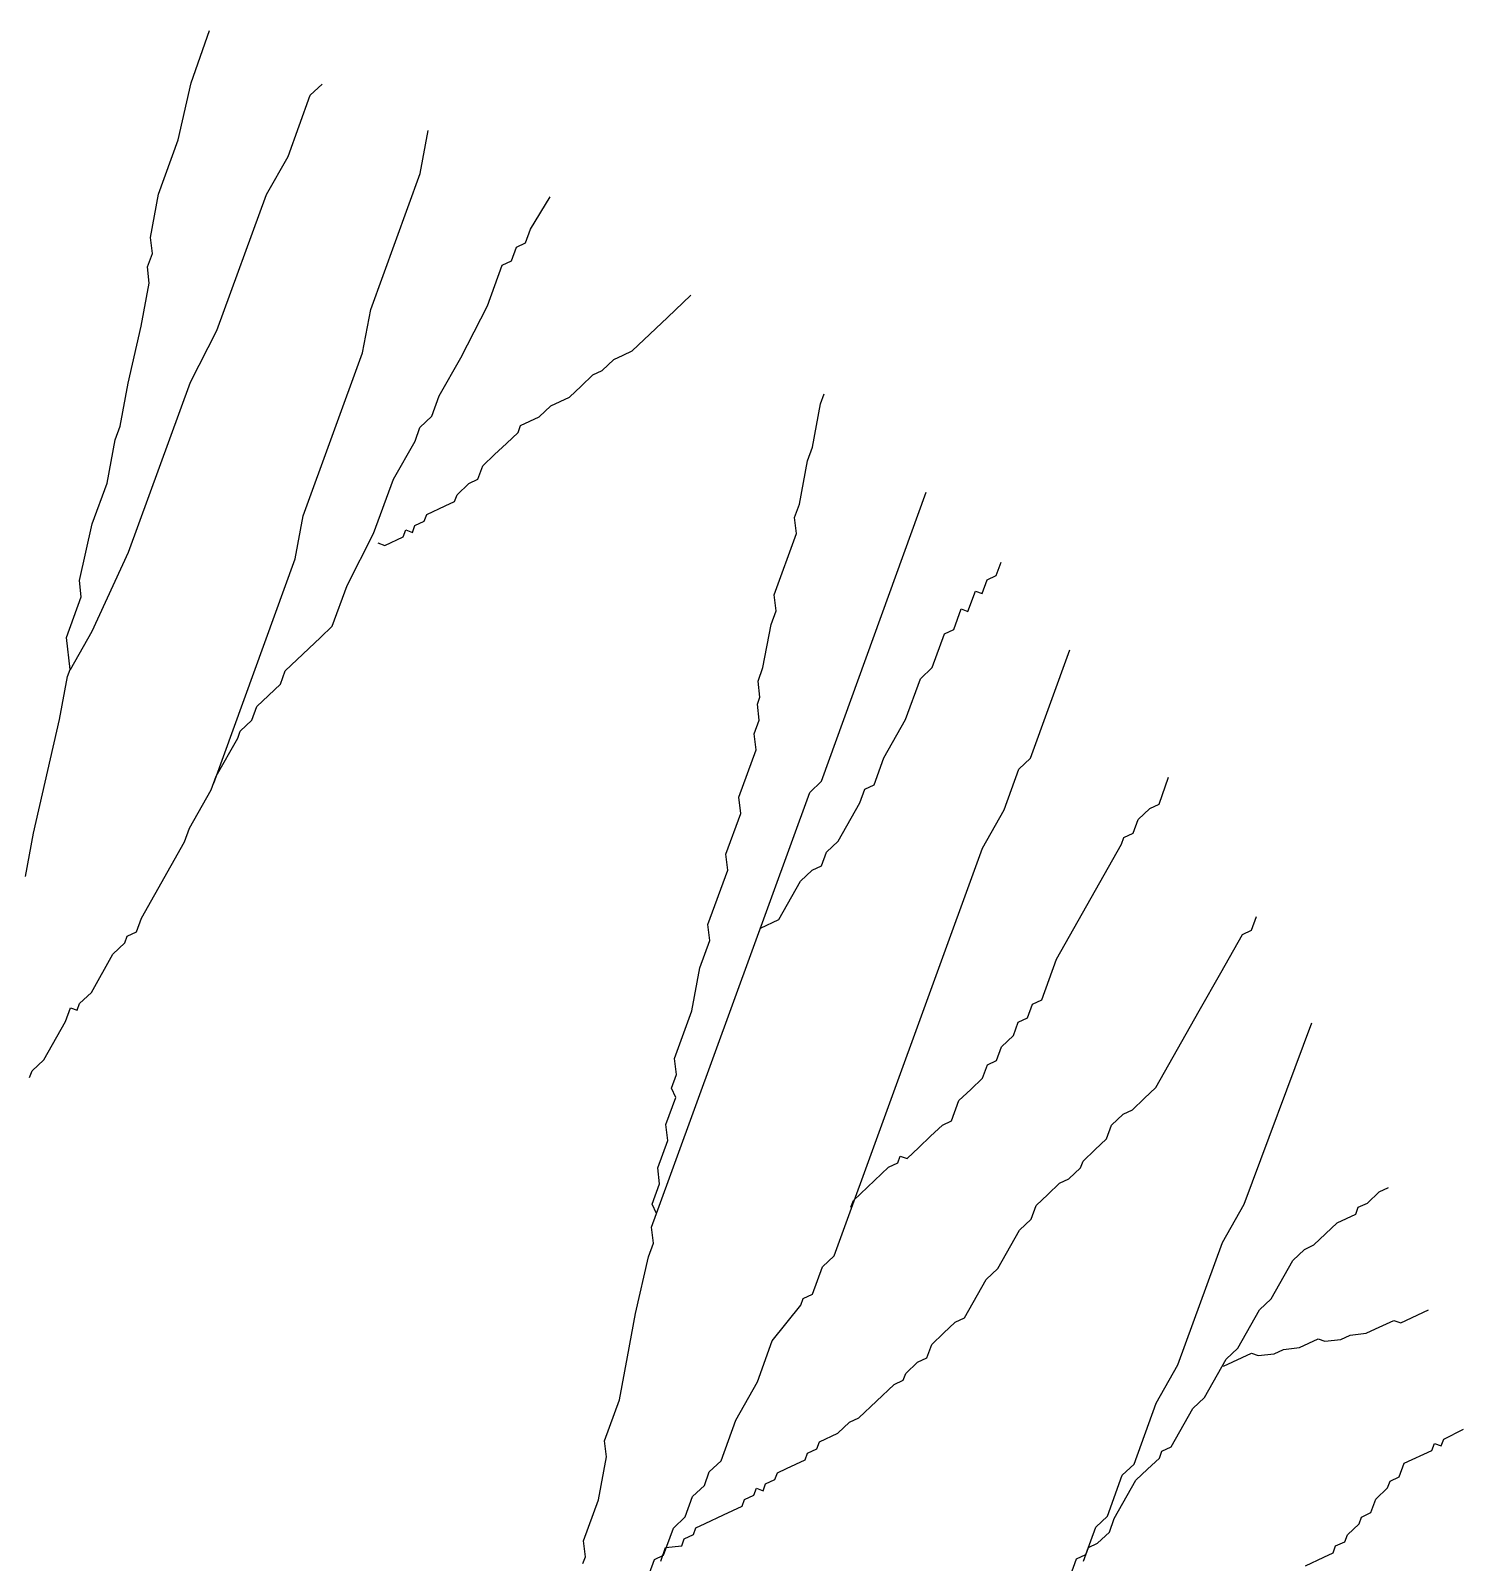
# Model space of a CAD drawing. Header units: inches. Extents: x -50945 to 250244, y -404780 to 18493.
# Drawn here: x 161448 to 161748.4, y -19690.7 to -19369.5 of the extents above; entities that cross this region are included whole.
import ezdxf

# ---------------------------------------------------------------- set-up
doc = ezdxf.new("R2010")
doc.units = ezdxf.units.IN
doc.header["$MEASUREMENT"] = 0
doc.layers.add('iGo户型优化', color=7, linetype='Continuous')
doc.layers.add('天棚材质标注', color=2, linetype='Continuous', lineweight=5)

# ---------------------------------------------------------------- blocks, each defined once
blk = doc.blocks.new('fbgb')
at = {"layer": 'iGo户型优化', "color": 1, "ltscale": 100}
for p, q in [((58550.75, -119479.26), (58554.56, -119468.28)), ((58548.02, -119491.17), (58550.75, -119479.26)), ((58575.7, -119481.82), (58578.16, -119479.49)), ((58571.04, -119494.64), (58575.7, -119481.82)), ((58598.73, -119498.27), (58600.41, -119489.21)), ((58543.88, -119502.56), (58548.02, -119491.17)), ((58566.5, -119502.67), (58571.04, -119494.64)), ((58588.36, -119526.76), (58598.73, -119498.27)), ((58542.19, -119511.63), (58543.88, -119502.56)), ((58556.13, -119531.16), (58566.5, -119502.67)), ((58621.89, -119509.92), (58625.98, -119503.15)), ((58620.85, -119512.77), (58621.89, -119509.92)), ((58542.58, -119515), (58542.19, -119511.63)), ((58618.91, -119513.68), (58620.85, -119512.77)), ((58541.54, -119517.84), (58542.58, -119515)), ((58617.87, -119516.53), (58618.91, -119513.68)), ((58541.93, -119521.21), (58541.54, -119517.84)), ((58612.82, -119525.98), (58615.93, -119517.43)), ((58615.93, -119517.43), (58617.87, -119516.53)), ((58540.24, -119530.27), (58541.93, -119521.21)), ((58607.25, -119536.86), (58612.82, -119525.98)), ((58650.6, -119528.44), (58655.52, -119523.78)), ((58586.67, -119535.82), (58588.36, -119526.76)), ((58648.14, -119530.77), (58650.6, -119528.44)), ((58537.51, -119542.19), (58540.24, -119530.27)), ((58550.56, -119542.03), (58556.13, -119531.16)), ((58643.22, -119535.43), (58648.14, -119530.77)), ((58641.28, -119536.34), (58643.22, -119535.43)), ((58574.23, -119570), (58586.67, -119535.82)), ((58602.71, -119544.88), (58607.25, -119536.86)), ((58636.88, -119539.58), (58639.34, -119537.25)), ((58639.34, -119537.25), (58641.28, -119536.34)), ((58537.6, -119577.64), (58550.56, -119542.03)), ((58632.48, -119542.81), (58634.94, -119540.48)), ((58634.94, -119540.48), (58636.88, -119539.58)), ((58535.83, -119551.25), (58537.51, -119542.19)), ((58601.16, -119549.16), (58602.71, -119544.88)), ((58626.14, -119546.96), (58630.02, -119545.14)), ((58630.02, -119545.14), (58632.48, -119542.81)), ((58682.69, -119546.57), (58683.46, -119544.43)), ((58623.68, -119549.29), (58626.14, -119546.96)), ((58681, -119555.63), (58682.69, -119546.57)), ((58534.79, -119554.1), (58535.83, -119551.25)), ((58597.66, -119554.34), (58598.7, -119551.49)), ((58598.7, -119551.49), (58601.16, -119549.16)), ((58619.27, -119552.52), (58619.79, -119551.1)), ((58619.79, -119551.1), (58623.68, -119549.29)), ((58533.1, -119563.16), (58534.79, -119554.1)), ((58593.13, -119562.36), (58597.66, -119554.34)), ((58614.35, -119557.19), (58616.81, -119554.85)), ((58616.81, -119554.85), (58619.27, -119552.52)), ((58611.89, -119559.52), (58614.35, -119557.19)), ((58679.96, -119558.48), (58681, -119555.63)), ((58610.86, -119562.36), (58611.89, -119559.52)), ((58678.27, -119567.55), (58679.96, -119558.48)), ((58529.99, -119571.71), (58533.1, -119563.16)), ((58588.98, -119573.76), (58593.13, -119562.36)), ((58606.46, -119565.6), (58608.92, -119563.27)), ((58608.92, -119563.27), (58610.86, -119562.36)), ((58604, -119567.93), (58605.94, -119567.03)), ((58605.94, -119567.03), (58606.46, -119565.6)), ((58677.24, -119570.4), (58678.27, -119567.55)), ((58682.9, -119625.69), (58704.87, -119565.05)), ((58572.54, -119579.07), (58574.23, -119570)), ((58599.59, -119571.17), (58600.11, -119569.74)), ((58600.11, -119569.74), (58604, -119567.93)), ((58677.62, -119573.76), (58677.24, -119570.4)), ((58527.27, -119583.62), (58529.99, -119571.71)), ((58583.41, -119584.63), (58588.98, -119573.76)), ((58595.19, -119574.41), (58595.71, -119572.98)), ((58595.71, -119572.98), (58597.13, -119573.5)), ((58597.13, -119573.5), (58597.65, -119572.08)), ((58597.65, -119572.08), (58599.59, -119571.17)), ((58672.96, -119586.58), (58677.62, -119573.76)), ((58589.89, -119575.7), (58591.31, -119576.22)), ((58591.31, -119576.22), (58595.19, -119574.41)), ((58529.96, -119594.21), (58537.6, -119577.64)), ((58555.44, -119626.07), (58572.54, -119579.07)), ((58719.55, -119582.57), (58720.58, -119579.72)), ((58527.65, -119586.99), (58527.27, -119583.62)), ((58716.57, -119586.32), (58717.61, -119583.48)), ((58717.61, -119583.48), (58719.55, -119582.57)), ((58524.54, -119595.53), (58527.65, -119586.99)), ((58580.3, -119593.18), (58583.41, -119584.63)), ((58673.35, -119589.95), (58672.96, -119586.58)), ((58713.59, -119590.08), (58715.15, -119585.81)), ((58715.15, -119585.81), (58716.57, -119586.32)), ((58672.31, -119592.8), (58673.35, -119589.95)), ((58710.61, -119593.83), (58712.17, -119589.56)), ((58712.17, -119589.56), (58713.59, -119590.08)), ((58577.84, -119595.51), (58580.3, -119593.18)), ((58670.62, -119601.86), (58672.31, -119592.8)), ((58525.32, -119602.27), (58524.54, -119595.53)), ((58525.43, -119602.24), (58529.96, -119594.21)), ((58575.38, -119597.84), (58577.84, -119595.51)), ((58706.08, -119601.86), (58708.67, -119594.74)), ((58708.67, -119594.74), (58710.61, -119593.83)), ((58570.46, -119602.5), (58575.38, -119597.84)), ((58726.74, -119620.83), (58734.95, -119598.1)), ((58524.8, -119603.69), (58525.32, -119602.27)), ((58569.42, -119605.35), (58570.46, -119602.5)), ((58669.58, -119604.71), (58670.62, -119601.86)), ((58703.62, -119604.19), (58706.08, -119601.86)), ((58523.11, -119612.76), (58524.8, -119603.69)), ((58566.96, -119607.68), (58569.42, -119605.35)), ((58669.97, -119608.08), (58669.58, -119604.71)), ((58700.51, -119612.74), (58703.62, -119604.19)), ((58564.5, -119610.01), (58566.96, -119607.68)), ((58669.45, -119609.5), (58669.97, -119608.08)), ((58669.84, -119612.87), (58669.45, -119609.5)), ((58563.47, -119612.86), (58564.5, -119610.01)), ((58517.66, -119636.58), (58523.11, -119612.76)), ((58560.49, -119616.62), (58561.01, -119615.19)), ((58561.01, -119615.19), (58563.47, -119612.86)), ((58668.8, -119615.71), (58669.84, -119612.87)), ((58669.19, -119619.08), (58668.8, -119615.71)), ((58695.97, -119620.77), (58700.51, -119612.74)), ((58555.95, -119624.64), (58560.49, -119616.62)), ((58665.56, -119629.05), (58669.19, -119619.08)), ((58693.9, -119626.46), (58695.97, -119620.77)), ((58724.28, -119623.16), (58726.74, -119620.83)), ((58554.92, -119627.49), (58555.95, -119624.64)), ((58721.17, -119631.71), (58724.28, -119623.16)), ((58753.68, -119630.48), (58755.63, -119624.85)), ((58550.38, -119635.52), (58554.92, -119627.49)), ((58648.3, -119716.32), (58680.44, -119628.02)), ((58680.44, -119628.02), (58682.9, -119625.69)), ((58690.92, -119630.22), (58691.96, -119627.37)), ((58691.96, -119627.37), (58693.9, -119626.46)), ((58665.95, -119632.42), (58665.56, -119629.05)), ((58686.39, -119638.25), (58690.92, -119630.22)), ((58716.63, -119639.73), (58721.17, -119631.71)), ((58749.28, -119633.72), (58751.74, -119631.39)), ((58751.74, -119631.39), (58753.68, -119630.48)), ((58662.84, -119640.96), (58665.95, -119632.42)), ((58748.25, -119636.57), (58749.28, -119633.72)), ((58515.98, -119645.64), (58517.66, -119636.58)), ((58540.28, -119654.42), (58549.35, -119638.37)), ((58549.35, -119638.37), (58550.38, -119635.52)), ((58683.93, -119640.58), (58686.39, -119638.25)), ((58745.79, -119638.9), (58746.3, -119637.47)), ((58746.3, -119637.47), (58748.25, -119636.57)), ((58663.22, -119644.33), (58662.84, -119640.96)), ((58682.89, -119643.43), (58683.93, -119640.58)), ((58685.53, -119725.19), (58716.63, -119639.73)), ((58741.25, -119646.92), (58745.79, -119638.9)), ((58659.07, -119655.72), (58663.22, -119644.33)), ((58678.49, -119646.66), (58680.95, -119644.33)), ((58680.95, -119644.33), (58682.89, -119643.43)), ((58673.96, -119654.69), (58678.49, -119646.66)), ((58732.19, -119662.98), (58741.25, -119646.92)), ((58539.24, -119657.27), (58540.28, -119654.42)), ((58773.08, -119656.9), (58774.12, -119654.05)), ((58537.3, -119658.18), (58539.24, -119657.27)), ((58659.46, -119659.09), (58659.07, -119655.72)), ((58669.56, -119657.93), (58670.07, -119656.5)), ((58670.07, -119656.5), (58673.96, -119654.69)), ((58771.14, -119657.8), (58773.08, -119656.9)), ((58534.32, -119661.93), (58536.78, -119659.6)), ((58536.78, -119659.6), (58537.3, -119658.18)), ((58657.39, -119664.79), (58659.46, -119659.09)), ((58766.61, -119665.83), (58771.14, -119657.8)), ((58529.79, -119669.96), (58534.32, -119661.93)), ((58729.08, -119671.53), (58732.19, -119662.98)), ((58655.7, -119673.85), (58657.39, -119664.79)), ((58762.07, -119673.86), (58766.61, -119665.83)), ((58527.33, -119672.29), (58529.79, -119669.96)), ((58524.35, -119676.05), (58525.39, -119673.2)), ((58525.39, -119673.2), (58526.81, -119673.72)), ((58526.81, -119673.72), (58527.33, -119672.29)), ((58726.1, -119675.28), (58727.13, -119672.43)), ((58727.13, -119672.43), (58729.08, -119671.53)), ((58519.82, -119684.08), (58524.35, -119676.05)), ((58652.07, -119683.82), (58655.7, -119673.85)), ((58723.12, -119679.03), (58724.16, -119676.19)), ((58724.16, -119676.19), (58726.1, -119675.28)), ((58753.01, -119689.91), (58762.07, -119673.86)), ((58771.5, -119714.39), (58785.72, -119676.32)), ((58720.66, -119681.37), (58723.12, -119679.03)), ((58719.62, -119684.21), (58720.66, -119681.37)), ((58516.84, -119687.83), (58517.36, -119686.41)), ((58517.36, -119686.41), (58519.82, -119684.08)), ((58652.46, -119687.19), (58652.07, -119683.82)), ((58716.64, -119687.97), (58717.68, -119685.12)), ((58717.68, -119685.12), (58719.62, -119684.21)), ((58651.42, -119690.04), (58652.46, -119687.19)), ((58714.18, -119690.3), (58716.64, -119687.97)), ((58650.25, -119697.68), (58652.33, -119691.98)), ((58652.33, -119691.98), (58651.42, -119690.04)), ((58710.17, -119696.9), (58711.72, -119692.63)), ((58711.72, -119692.63), (58714.18, -119690.3)), ((58748.09, -119694.57), (58750.55, -119692.24)), ((58750.55, -119692.24), (58753.01, -119689.91)), ((58743.68, -119697.81), (58746.14, -119695.48)), ((58746.14, -119695.48), (58748.09, -119694.57)), ((58650.64, -119701.04), (58650.25, -119697.68)), ((58705.77, -119700.14), (58708.23, -119697.81)), ((58708.23, -119697.81), (58710.17, -119696.9)), ((58742.65, -119700.66), (58743.68, -119697.81)), ((58648.56, -119706.74), (58650.64, -119701.04)), ((58700.85, -119704.8), (58703.31, -119702.47)), ((58703.31, -119702.47), (58705.77, -119700.14)), ((58740.19, -119702.99), (58742.65, -119700.66)), ((58696.96, -119706.61), (58698.9, -119705.71)), ((58698.9, -119705.71), (58699.42, -119704.28)), ((58699.42, -119704.28), (58700.85, -119704.8)), ((58737.21, -119706.75), (58737.73, -119705.32)), ((58737.73, -119705.32), (58740.19, -119702.99)), ((58648.95, -119710.11), (58648.56, -119706.74)), ((58689.58, -119713.61), (58696.96, -119706.61)), ((58734.75, -119709.08), (58737.21, -119706.75)), ((58647.4, -119714.38), (58648.95, -119710.11)), ((58730.35, -119712.31), (58732.81, -119709.98)), ((58732.81, -119709.98), (58734.75, -119709.08)), ((58797.38, -119714.13), (58799.84, -119711.8)), ((58799.84, -119711.8), (58801.78, -119710.89)), ((58648.3, -119716.32), (58647.4, -119714.38)), ((58689.06, -119715.03), (58689.58, -119713.61)), ((58726.85, -119717.49), (58727.89, -119714.64)), ((58727.89, -119714.64), (58730.35, -119712.31)), ((58766.96, -119722.41), (58771.5, -119714.39)), ((58794.92, -119716.46), (58795.44, -119715.03)), ((58795.44, -119715.03), (58797.38, -119714.13)), ((58647.26, -119719.17), (58648.3, -119716.32)), ((58724.39, -119719.82), (58726.85, -119717.49)), ((58788.58, -119720.6), (58791.04, -119718.27)), ((58791.04, -119718.27), (58794.92, -119716.46)), ((58647.65, -119722.54), (58647.26, -119719.17)), ((58719.86, -119727.85), (58724.39, -119719.82)), ((58786.12, -119722.93), (58788.58, -119720.6)), ((58646.61, -119725.39), (58647.65, -119722.54)), ((58757.63, -119748.05), (58766.96, -119722.41)), ((58781.71, -119726.17), (58784.17, -119723.84)), ((58784.17, -119723.84), (58786.12, -119722.93)), ((58643.89, -119737.3), (58646.61, -119725.39)), ((58681, -119733.22), (58683.07, -119727.52)), ((58683.07, -119727.52), (58685.53, -119725.19)), ((58717.4, -119730.18), (58719.86, -119727.85)), ((58777.18, -119734.2), (58781.71, -119726.17)), ((58712.86, -119738.21), (58717.4, -119730.18)), ((58678.54, -119735.55), (58679.05, -119734.13)), ((58679.05, -119734.13), (58681, -119733.22)), ((58774.72, -119736.53), (58777.18, -119734.2)), ((58642.2, -119746.36), (58643.89, -119737.3)), ((58672.58, -119743.06), (58678.54, -119735.55)), ((58770.19, -119744.56), (58774.72, -119736.53)), ((58804.35, -119739.25), (58810.18, -119736.53)), ((58708.46, -119741.45), (58710.92, -119739.12)), ((58710.92, -119739.12), (58712.86, -119738.21)), ((58797.1, -119741.45), (58799.05, -119740.54)), ((58799.05, -119740.54), (58802.93, -119738.73)), ((58802.93, -119738.73), (58804.35, -119739.25)), ((58669.47, -119751.61), (58672.58, -119743.06)), ((58704.96, -119746.62), (58706, -119743.78)), ((58706, -119743.78), (58708.46, -119741.45)), ((58783.13, -119744.43), (58785.07, -119743.52)), ((58785.07, -119743.52), (58787.01, -119742.61)), ((58787.01, -119742.61), (58788.43, -119743.13)), ((58788.43, -119743.13), (58791.8, -119742.74)), ((58791.8, -119742.74), (58793.74, -119741.84)), ((58793.74, -119741.84), (58797.1, -119741.45)), ((58640.52, -119755.43), (58642.2, -119746.36)), ((58700.56, -119749.86), (58703.02, -119747.53)), ((58703.02, -119747.53), (58704.96, -119746.62)), ((58763.19, -119754.91), (58767.73, -119746.89)), ((58767.21, -119748.31), (58771.09, -119746.5)), ((58767.73, -119746.89), (58770.19, -119744.56)), ((58771.09, -119746.5), (58773.03, -119745.59)), ((58773.03, -119745.59), (58774.46, -119746.11)), ((58774.46, -119746.11), (58777.82, -119745.72)), ((58777.82, -119745.72), (58779.76, -119744.82)), ((58779.76, -119744.82), (58783.13, -119744.43)), ((58700.04, -119751.29), (58700.56, -119749.86)), ((58753.1, -119756.08), (58757.63, -119748.05)), ((58664.93, -119759.63), (58669.47, -119751.61)), ((58690.72, -119759.18), (58698.1, -119752.19)), ((58698.1, -119752.19), (58700.04, -119751.29)), ((58637.4, -119763.97), (58640.52, -119755.43)), ((58748.43, -119768.9), (58753.1, -119756.08)), ((58756.2, -119765.27), (58760.73, -119757.25)), ((58760.73, -119757.25), (58763.19, -119754.91)), ((58661.82, -119768.18), (58664.93, -119759.63)), ((58686.32, -119762.42), (58688.78, -119760.09)), ((58688.78, -119760.09), (58690.72, -119759.18)), ((58682.44, -119764.23), (58686.32, -119762.42)), ((58812.84, -119765.08), (58813.36, -119763.65)), ((58813.36, -119763.65), (58817.48, -119761.57)), ((58637.79, -119767.34), (58637.4, -119763.97)), ((58679.46, -119767.99), (58679.98, -119766.56)), ((58679.98, -119766.56), (58681.92, -119765.66)), ((58681.92, -119765.66), (58682.44, -119764.23)), ((58753.74, -119767.6), (58754.26, -119766.18)), ((58754.26, -119766.18), (58756.2, -119765.27)), ((58805.08, -119768.7), (58810.9, -119765.99)), ((58810.9, -119765.99), (58811.42, -119764.56)), ((58811.42, -119764.56), (58812.84, -119765.08)), ((58636.1, -119776.4), (58637.79, -119767.34)), ((58659.36, -119770.51), (58661.82, -119768.18)), ((58673.63, -119770.71), (58675.58, -119769.8)), ((58675.58, -119769.8), (58679.46, -119767.99)), ((58745.97, -119771.23), (58748.43, -119768.9)), ((58748.82, -119772.26), (58751.28, -119769.93)), ((58751.28, -119769.93), (58753.74, -119767.6)), ((58804.04, -119771.55), (58805.08, -119768.7)), ((58658.33, -119773.36), (58659.36, -119770.51)), ((58670.66, -119774.46), (58671.17, -119773.04)), ((58671.17, -119773.04), (58673.12, -119772.13)), ((58673.12, -119772.13), (58673.63, -119770.71)), ((58742.86, -119779.77), (58745.97, -119771.23)), ((58744.29, -119780.29), (58748.82, -119772.26)), ((58801.58, -119773.88), (58802.1, -119772.46)), ((58802.1, -119772.46), (58804.04, -119771.55)), ((58632.99, -119784.95), (58636.1, -119776.4)), ((58654.31, -119779.96), (58655.87, -119775.69)), ((58655.87, -119775.69), (58658.33, -119773.36)), ((58666.25, -119777.7), (58666.77, -119776.28)), ((58666.77, -119776.28), (58668.71, -119775.37)), ((58668.71, -119775.37), (58669.23, -119773.94)), ((58669.23, -119773.94), (58670.66, -119774.46)), ((58798.08, -119779.06), (58799.12, -119776.21)), ((58799.12, -119776.21), (58801.58, -119773.88)), ((58658.49, -119781.32), (58662.37, -119779.51)), ((58662.37, -119779.51), (58664.31, -119778.61)), ((58664.31, -119778.61), (58666.25, -119777.7)), ((58796.14, -119779.97), (58798.08, -119779.06)), ((58649.78, -119787.99), (58651.85, -119782.29)), ((58651.85, -119782.29), (58654.31, -119779.96)), ((58656.03, -119783.66), (58656.55, -119782.23)), ((58656.55, -119782.23), (58658.49, -119781.32)), ((58738.33, -119787.8), (58740.4, -119782.11)), ((58740.4, -119782.11), (58742.86, -119779.77)), ((58743.25, -119783.14), (58744.29, -119780.29)), ((58793.16, -119783.72), (58795.62, -119781.39)), ((58795.62, -119781.39), (58796.14, -119779.97)), ((58633.38, -119788.32), (58632.99, -119784.95)), ((58650.2, -119786.37), (58653.57, -119785.99)), ((58653.57, -119785.99), (58654.09, -119784.56)), ((58654.09, -119784.56), (58656.03, -119783.66)), ((58738.85, -119786.38), (58740.79, -119785.47)), ((58740.79, -119785.47), (58743.25, -119783.14)), ((58790.18, -119787.48), (58790.7, -119786.05)), ((58790.7, -119786.05), (58792.64, -119785.15)), ((58792.64, -119785.15), (58793.16, -119783.72)), ((58632.86, -119789.74), (58633.38, -119788.32)), ((58646.8, -119791.75), (58647.84, -119788.9)), ((58647.84, -119788.9), (58649.78, -119787.99)), ((58649.17, -119789.22), (58650.2, -119786.37)), ((58731.72, -119801.53), (58736.39, -119788.71)), ((58736.39, -119788.71), (58738.33, -119787.8)), ((58737.81, -119789.23), (58738.85, -119786.38)), ((58784.36, -119790.2), (58788.24, -119788.39)), ((58788.24, -119788.39), (58790.18, -119787.48))]:
    blk.add_line(p, q, dxfattribs=at)

msp = doc.modelspace()

# ---------------------------------------------------------------- block references
at = {"layer": '天棚材质标注', "color": 1}
msp.add_blockref('fbgb', (102930.96, 100098.81), dxfattribs=at)

doc.saveas('drawing.dxf')
